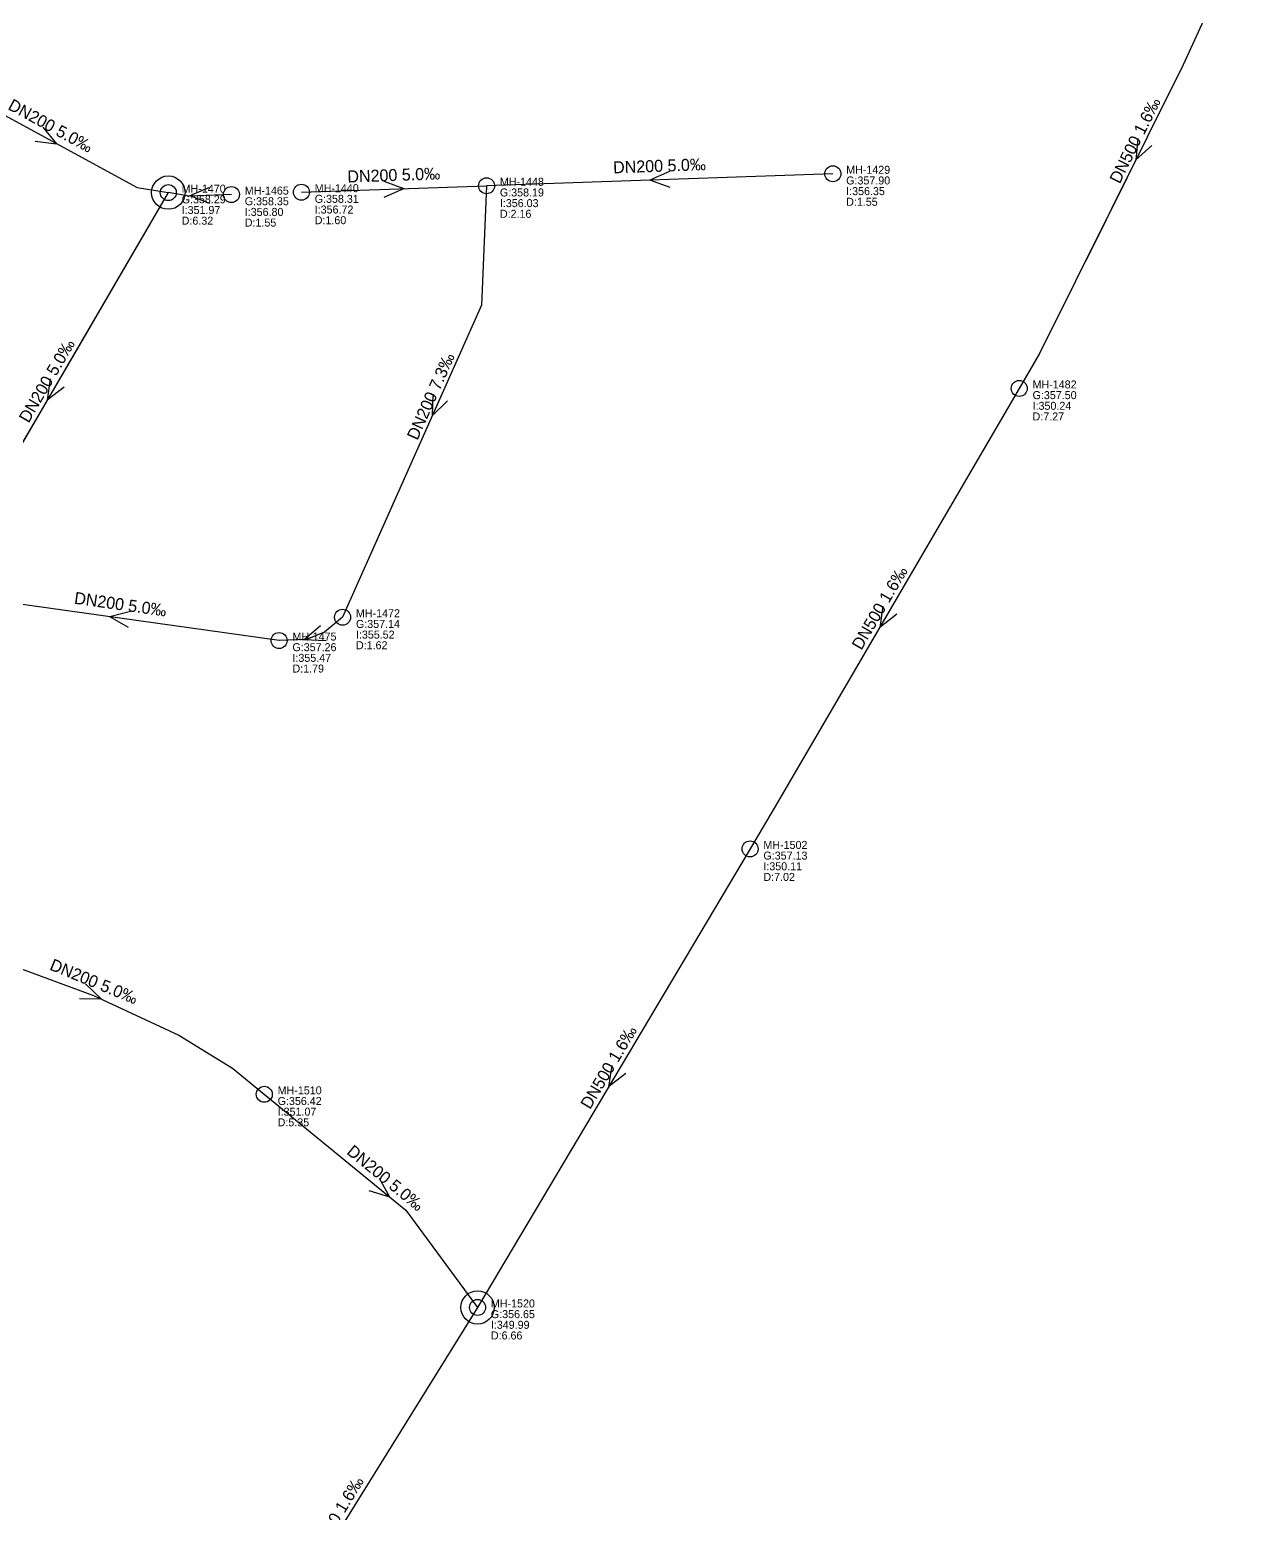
# Model space of a CAD drawing. Header units: metres. Extents: x 449913 to 451990, y 2566939 to 2570822.
# Drawn here: x 450754 to 450937.6, y 2568290 to 2568512.5 of the extents above; entities that cross this region are included whole.
import ezdxf
from ezdxf.enums import TextEntityAlignment as Align

# ---------------------------------------------------------------- set-up
doc = ezdxf.new("R2010")
doc.units = ezdxf.units.M
for name, color, linetype in [('SEW-DROP', 6, 'Continuous'), ('SEW-LABEL', 2, 'Continuous'), ('SEW-MH', 7, 'Continuous'), ('SEW-MH-LABEL', 8, 'Continuous'), ('SEW-PIPE-DN200', 3, 'Continuous'), ('SEW-PIPE-DN500', 1, 'Continuous'), ('SEW-RIDER', 8, 'Continuous')]:
    doc.layers.add(name, color=color, linetype=linetype)

msp = doc.modelspace()

# ---------------------------------------------------------------- linework, layer by layer
at = {"layer": 'SEW-DROP'}
for centre in [(450774.77, 2568488.05), (450821.13, 2568320.83)]:
    msp.add_circle(centre, 2.5, dxfattribs=at)
at = {"layer": 'SEW-LABEL'}
for p, q in [((450755.95, 2568497.87), (450758.02, 2568495.38)), ((450754.81, 2568495.76), (450758.02, 2568495.38)), ((450920.11, 2568496.19), (450919.84, 2568492.97)), ((450922.25, 2568495.12), (450919.84, 2568492.97)), ((450849.9, 2568491.23), (450846.95, 2568489.93)), ((450780.96, 2568488.82), (450777.98, 2568487.57)), ((450807.06, 2568489.75), (450810.1, 2568488.65)), ((450807.14, 2568487.35), (450810.1, 2568488.65)), ((450849.99, 2568488.83), (450846.95, 2568489.93)), ((450781, 2568486.42), (450777.98, 2568487.57)), ((450757.05, 2568460.1), (450756.58, 2568456.9)), ((450759.13, 2568458.89), (450756.58, 2568456.9)), ((450814.45, 2568457.82), (450814.33, 2568454.59)), ((450816.64, 2568456.84), (450814.33, 2568454.59)), ((450769.12, 2568425.21), (450765.98, 2568424.44)), ((450768.79, 2568422.83), (450765.98, 2568424.44)), ((450881.91, 2568426.03), (450881.44, 2568422.84)), ((450883.98, 2568424.82), (450881.44, 2568422.84)), ((450797.59, 2568423.08), (450795.14, 2568420.97)), ((450798.37, 2568420.81), (450795.14, 2568420.97)), ((450762.36, 2568369.38), (450764.68, 2568367.13)), ((450761.45, 2568367.16), (450764.68, 2568367.13)), ((450841.29, 2568357.12), (450840.79, 2568353.93)), ((450843.36, 2568355.9), (450840.79, 2568353.93)), ((450806.37, 2568340.24), (450807.93, 2568337.41)), ((450804.85, 2568338.38), (450807.93, 2568337.41))]:
    msp.add_line(p, q, dxfattribs=at)
at = {"layer": 'SEW-MH'}
for centre in [(450874.4, 2568490.88), (450774.77, 2568488.05), (450784.23, 2568487.76), (450794.72, 2568488.12), (450822.48, 2568489.08), (450902.35, 2568458.68), (450800.9, 2568424.36), (450791.38, 2568420.87), (450861.99, 2568389.61), (450789.16, 2568352.8), (450821.13, 2568320.83)]:
    msp.add_circle(centre, 1.2, dxfattribs=at)
at = {"layer": 'SEW-PIPE-DN200'}
for points in [[(450739.14, 2568505.65), (450770.11, 2568488.81), (450774.77, 2568488.05)], [(450874.4, 2568490.88), (450822.48, 2568489.08)], [(450794.72, 2568488.12), (450822.48, 2568489.08)], [(450822.48, 2568489.08), (450821.7, 2568471.19), (450800.9, 2568424.36)], [(450774.77, 2568488.05), (450743.59, 2568434.68), (450742.64, 2568431.18), (450743.56, 2568427.59)], [(450784.23, 2568487.76), (450777.88, 2568487.54), (450774.77, 2568488.05)], [(450791.38, 2568420.87), (450791.38, 2568420.87), (450743.56, 2568427.59)], [(450800.9, 2568424.36), (450800.9, 2568424.36), (450798.2, 2568422.14), (450795.51, 2568421.03), (450791.38, 2568420.87)], [(450734.87, 2568377.24), (450746.07, 2568374.05), (450763.55, 2568367.61), (450776.34, 2568361.66), (450784.38, 2568356.72), (450789.16, 2568352.8)], [(450789.16, 2568352.8), (450810.37, 2568335.41), (450821.13, 2568320.83)]]:
    msp.add_lwpolyline(points, dxfattribs=at)
at = {"layer": 'SEW-PIPE-DN500'}
for points in [[(450937.59, 2568530.47), (450926.94, 2568507.24), (450905.41, 2568463.92), (450902.35, 2568458.68)], [(450902.35, 2568458.68), (450865.61, 2568395.71), (450861.99, 2568389.61)], [(450861.99, 2568389.61), (450821.13, 2568320.83)], [(450821.13, 2568320.83), (450799.85, 2568286.51), (450789.51, 2568267.74), (450782.44, 2568253.05)]]:
    msp.add_lwpolyline(points, dxfattribs=at)
at = {"layer": 'SEW-RIDER'}
for points in [[(450921.58, 2568496.45), (450912.28, 2568477.74)], [(450771.91, 2568483.15), (450759.99, 2568462.74), (450749.71, 2568445.14)], [(450821.7, 2568471.19), (450805.04, 2568433.66)]]:
    msp.add_lwpolyline(points, dxfattribs=at)

# ---------------------------------------------------------------- texts
at = {"layer": 'SEW-LABEL'}
for s, rotation, p in [('DN200 5.0‰', -28.5301, (450756.7, 2568497.3)), ('DN500 1.6‰', 63.5707, (450920.51, 2568495.51)), ('DN200 5.0‰', 1.9783, (450848.44, 2568491.18)), ('DN200 5.0‰', 1.9779, (450808.6, 2568489.8)), ('DN200 5.0‰', 59.7104, (450757.33, 2568459.4)), ('DN200 7.3‰', 66.0556, (450814.94, 2568457.16)), ('DN500 1.6‰', 59.7371, (450882.19, 2568425.33)), ('DN200 5.0‰', 351.9974, (450767.47, 2568425.43)), ('DN200 5.0‰', -22.2568, (450763.29, 2568368.9)), ('DN500 1.6‰', 59.289, (450841.56, 2568356.42)), ('DN200 5.0‰', -39.3415, (450806.77, 2568339.56)), ('DN500 1.6‰', 58.6957, (450800.55, 2568288.84))]:
    msp.add_text(s, height=1.8, rotation=rotation, dxfattribs=at).set_placement(p, align=Align.CENTER)
at = {"layer": 'SEW-MH-LABEL'}
for s, p in [('MH-1429', (450876.4, 2568490.88)), ('MH-1470', (450776.77, 2568488.05)), ('MH-1465', (450786.23, 2568487.76)), ('MH-1440', (450796.72, 2568488.12)), ('G:358.19', (450824.48, 2568487.48)), ('MH-1448', (450824.48, 2568489.08)), ('G:357.90', (450876.4, 2568489.28)), ('I:356.35', (450876.4, 2568487.68)), ('G:358.29', (450776.77, 2568486.45)), ('G:358.35', (450786.23, 2568486.16)), ('G:358.31', (450796.72, 2568486.52)), ('I:356.72', (450796.72, 2568484.92)), ('I:356.03', (450824.48, 2568485.88)), ('D:1.55', (450876.4, 2568486.08)), ('D:6.32', (450776.77, 2568483.25)), ('I:351.97', (450776.77, 2568484.85)), ('D:1.55', (450786.23, 2568482.96)), ('I:356.80', (450786.23, 2568484.56)), ('D:1.60', (450796.72, 2568483.32)), ('D:2.16', (450824.48, 2568484.28)), ('MH-1482', (450904.35, 2568458.68)), ('G:357.50', (450904.35, 2568457.08)), ('D:7.27', (450904.35, 2568453.88)), ('I:350.24', (450904.35, 2568455.48)), ('G:357.14', (450802.9, 2568422.76)), ('MH-1472', (450802.9, 2568424.36)), ('MH-1475', (450793.38, 2568420.87)), ('I:355.52', (450802.9, 2568421.16)), ('G:357.26', (450793.38, 2568419.27)), ('D:1.62', (450802.9, 2568419.56)), ('D:1.79', (450793.38, 2568416.07)), ('I:355.47', (450793.38, 2568417.67)), ('MH-1502', (450863.99, 2568389.61)), ('G:357.13', (450863.99, 2568388.01)), ('D:7.02', (450863.99, 2568384.81)), ('I:350.11', (450863.99, 2568386.41)), ('MH-1510', (450791.16, 2568352.8)), ('G:356.42', (450791.16, 2568351.2)), ('I:351.07', (450791.16, 2568349.6)), ('D:5.35', (450791.16, 2568348)), ('MH-1520', (450823.13, 2568320.83)), ('G:356.65', (450823.13, 2568319.23)), ('D:6.66', (450823.13, 2568316.03)), ('I:349.99', (450823.13, 2568317.63))]:
    msp.add_text(s, height=1.2, dxfattribs=at).set_placement(p)

doc.saveas('drawing.dxf')
